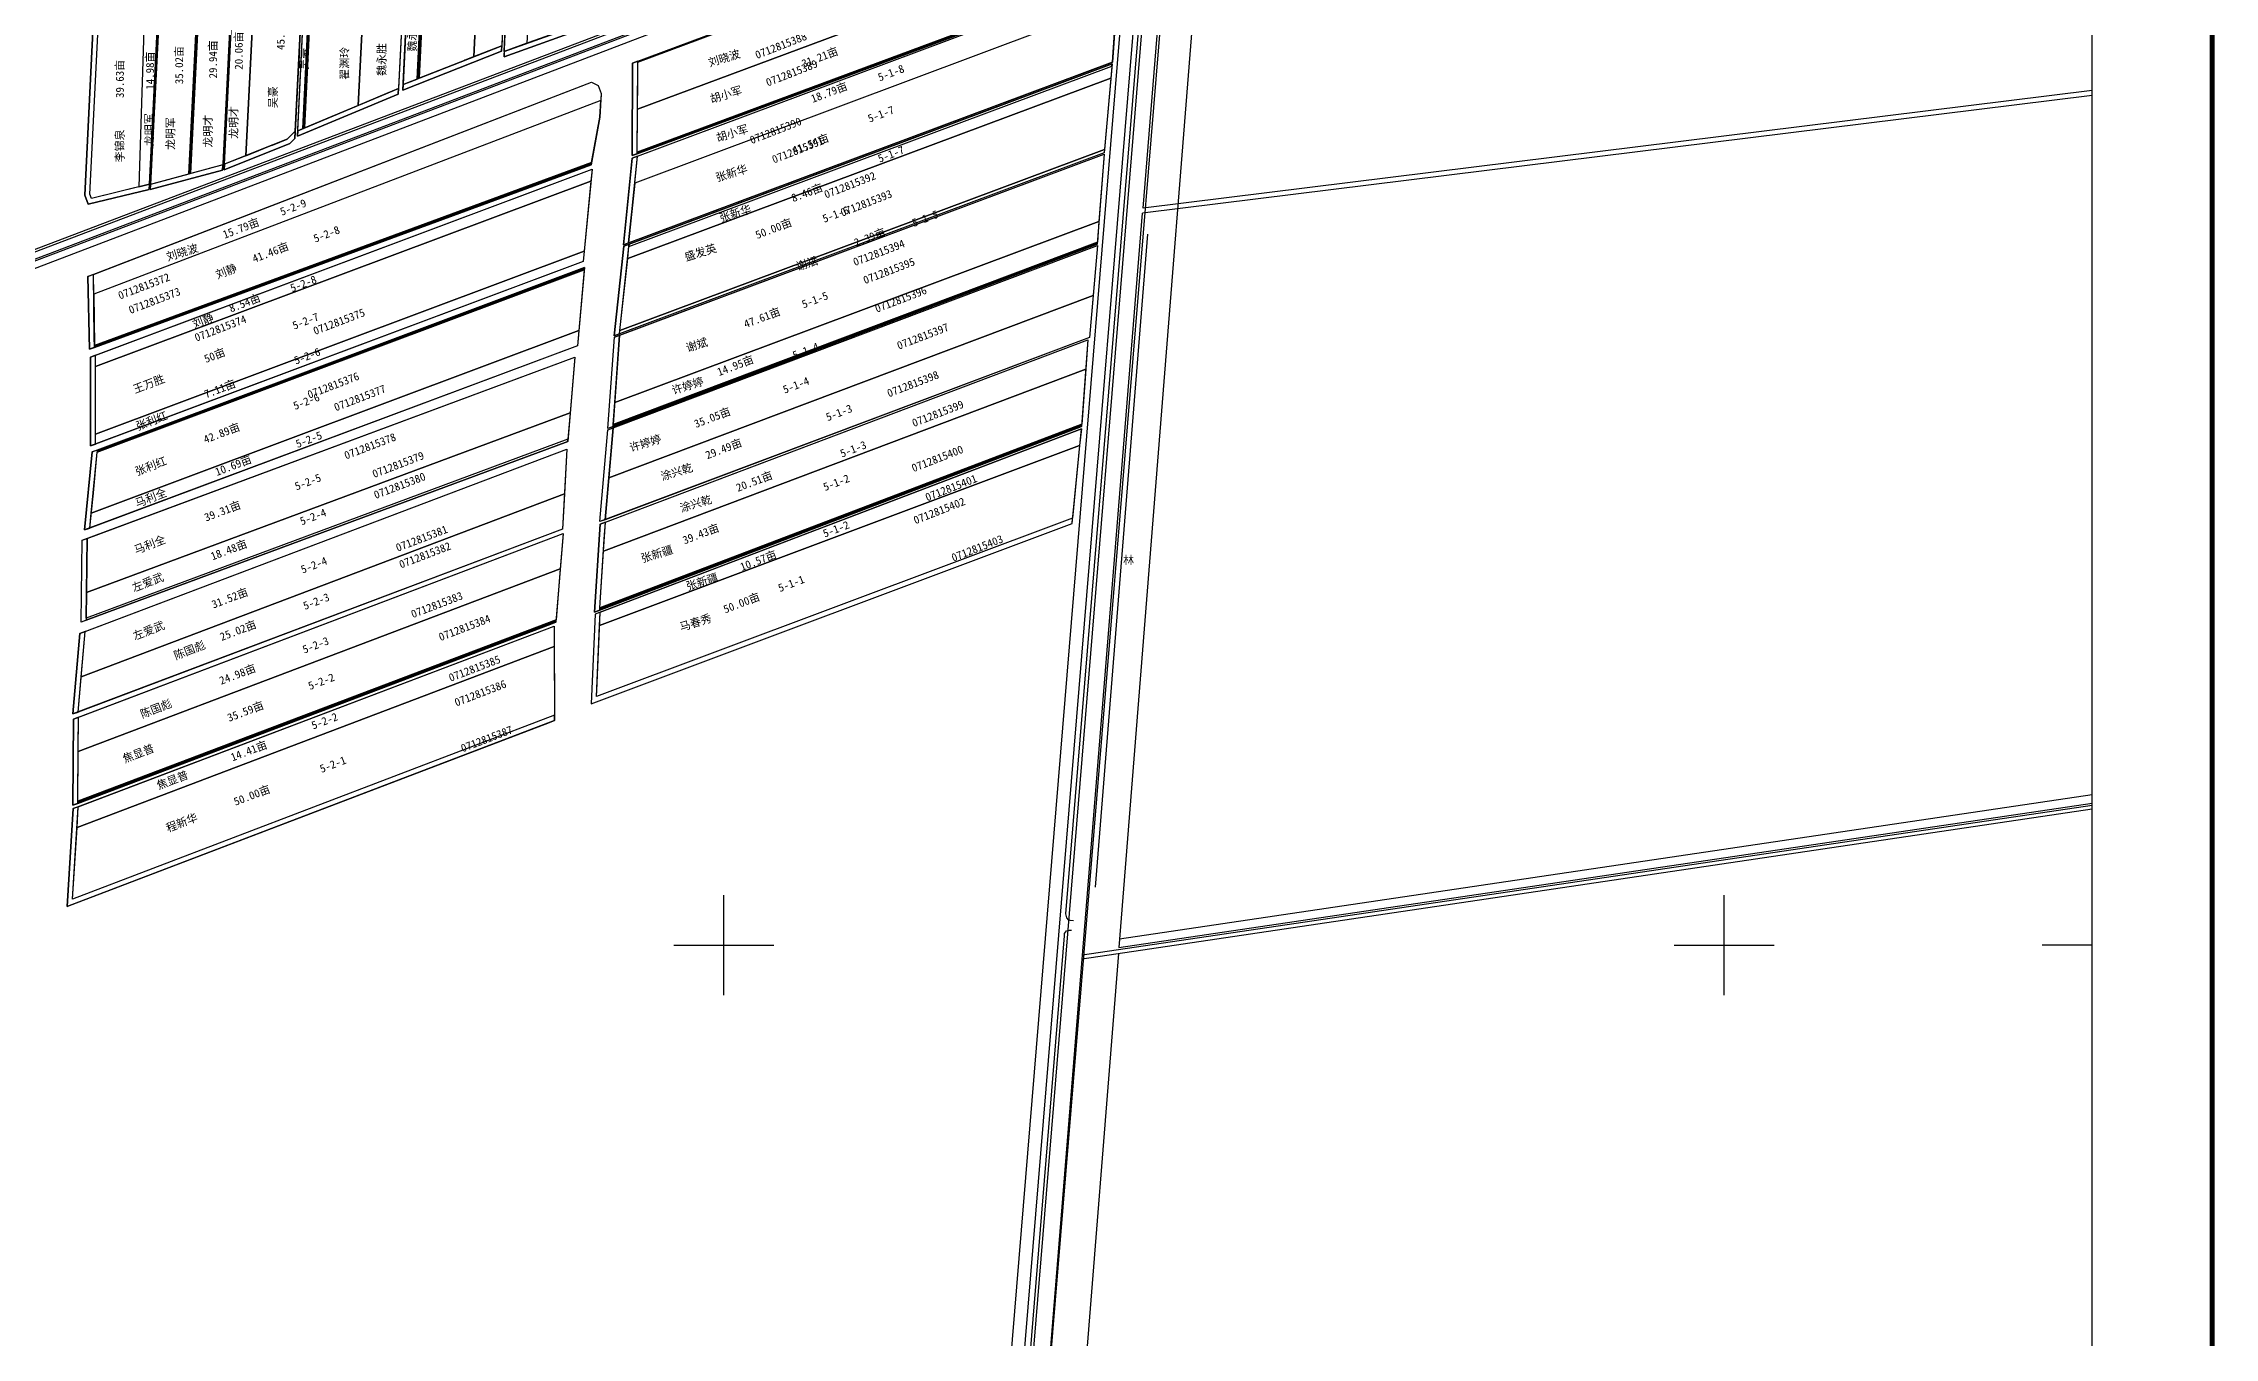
# Model space of a CAD drawing. Extents: x 541061 to 546490, y 4985742 to 4991358.
# Drawn here: x 544320 to 546490, y 4987646 to 4988941 of the extents above; entities that cross this region are included whole.
import ezdxf
from ezdxf.enums import TextEntityAlignment as Align

# ---------------------------------------------------------------- set-up
doc = ezdxf.new("R2010")
doc.units = 0
doc.header["$LTSCALE"] = 10
doc.layers.get('0').update_dxf_attribs({"linetype": 'CONTINUOUS'})
for name, color, linetype in [('2020.3.23画地', 7, 'CONTINUOUS'), ('2021年新职工', 7, 'CONTINUOUS'), ('2022年', 7, 'CONTINUOUS'), ('TK', 7, 'CONTINUOUS'), ('ZDH', 1, 'CONTINUOUS'), ('地块名称', 7, 'CONTINUOUS'), ('地籍号', 7, 'CONTINUOUS'), ('承包户', 7, 'CONTINUOUS'), ('测地框', 7, 'CONTINUOUS'), ('经营地', 1, 'CONTINUOUS'), ('路林渠', 7, 'CONTINUOUS'), ('身份地', 1, 'CONTINUOUS'), ('身份地面积', 7, 'CONTINUOUS'), ('退界出水桩', 7, 'CONTINUOUS'), ('退界渠道', 7, 'CONTINUOUS')]:
    doc.layers.add(name, color=color, linetype=linetype)
doc.styles.add('宋体', font='')
doc.styles.get('宋体').set_extended_font_data('SimSun')

msp = doc.modelspace()

# ---------------------------------------------------------------- linework, layer by layer
at = {"color": 1, "linetype": 'Continuous', "flags": 128}
for points, elevation in [([(544458.7, 4989423.2), (544426.7, 4988799.5)], 282), ([(544679.3, 4988899.4), (544777.8, 4988938.1)], 281.2), ([(544573.9, 4988853.1), (544674.6, 4988895.3)], 281.7)]:
    msp.add_lwpolyline(points, dxfattribs=dict(at, elevation=elevation))
msp.add_lwpolyline([(544780.4, 4988932.5), (544857.2, 4988959.9)], dxfattribs=at)
at = {"layer": '2020.3.23画地', "color": 3, "linetype": 'Continuous', "flags": 128}
for points in [[(544603, 4989480.6), (544553.9, 4989459.8), (544522.1, 4988828.2), (544548.1, 4988838.6), (544548.5, 4988838.8), (544549.1, 4988839), (544554.1, 4988841), (544563.3, 4988844.7), (544571.3, 4988852.9)], [(544854.9, 4988653.5), (544853.6, 4988638), (544366, 4988455.9), (544367.5, 4988470.7)]]:
    msp.add_lwpolyline(points, close=True, dxfattribs=at)
for points, elevation in [([(544578.9, 4988855.2), (544573.9, 4988853.1), (544604.4, 4989480.6), (544609.3, 4989482.7)], 281.7), ([(544850.8, 4988626.8), (544846.2, 4988571.2), (544362.6, 4988391.4), (544363.2, 4988445.6)], 283)]:
    msp.add_lwpolyline(points, close=True, dxfattribs=dict(at, elevation=elevation))
at = {"layer": '2021年新职工', "color": 1, "linetype": 'Continuous', "flags": 128}
for points, elevation in [([(544674.6, 4988895.3), (544634.3, 4988878.4), (544666.4, 4989506.4), (544706.7, 4989523.2)], 281.7), ([(544723.2, 4989529.2), (544709.2, 4989523.9), (544679.3, 4988899.4), (544693.3, 4988904.9)], 281.2), ([(544868.3, 4988814.8), (544867.1, 4988802.9), (544371.8, 4988617.3), (544371.7, 4988628.8)], 282.8), ([(544840.6, 4988490.2), (544838.7, 4988454.7), (544354.2, 4988271.9), (544357.3, 4988307.2)], 283.2), ([(544839.2, 4988450.6), (544836.4, 4988415), (544354.4, 4988232.3), (544354.6, 4988266.8)], 283.4)]:
    msp.add_lwpolyline(points, close=True, dxfattribs=dict(at, elevation=elevation))
msp.add_lwpolyline([(544867.7, 4988821.4), (544876.1, 4988866.7), (544876.9, 4988883.5), (544369.9, 4988689.6), (544370.6, 4988638.5)], close=True, dxfattribs=at)
at = {"layer": '2022年', "color": 4, "linetype": 'Continuous'}
msp.add_lwpolyline([(544890.8, 4988581.3), (545375, 4988762.3), (545373.5, 4988741.8), (544889.2, 4988559.4)], close=True, dxfattribs=at)
at = {"layer": '2022年', "color": 4, "linetype": 'Continuous', "flags": 128}
msp.add_lwpolyline([(544884.9, 4988506.1), (544889.2, 4988556), (545373.5, 4988738.4), (545369.1, 4988688.5)], close=True, dxfattribs=at)
at = {"layer": 'TK', "linetype": 'Continuous'}
for p, q in [((546368, 4985922.8), (546368, 4991162.8)), ((545000, 4987988.8), (545000, 4988088.8)), ((546000, 4987988.8), (546000, 4988088.8)), ((544950, 4988038.8), (545050, 4988038.8)), ((545950, 4988038.8), (546050, 4988038.8)), ((546368, 4988038.8), (546318, 4988038.8))]:
    msp.add_line(p, q, dxfattribs=at)
at = {"layer": 'TK', "linetype": 'Continuous', "const_width": 5, "flags": 128}
msp.add_lwpolyline([(541128, 4985922.8), (546488, 4985922.8), (546488, 4991162.8), (541128, 4991162.8)], close=True, dxfattribs=at)
at = {"layer": '测地框', "color": 7, "linetype": 'Continuous', "flags": 128}
msp.add_lwpolyline([(544808.5, 4989563.8), (544897.9, 4989597.8), (544862, 4988956.3), (544780.2, 4988927.1)], close=True, dxfattribs=at)
at = {"layer": '测地框', "linetype": 'Continuous', "flags": 128}
for points, elevation in [([(544709.2, 4989523.9), (544807.4, 4989560.9), (544777.5, 4988932.6), (544679, 4988893.9)], 281.2), ([(544604.4, 4989480.6), (544706.7, 4989523.2), (544674.3, 4988889.7), (544573.7, 4988847.6)], 281.7), ([(544532.3, 4989450.6), (544603, 4989480.6), (544570.9, 4988845.4), (544566.1, 4988840.4), (544500.2, 4988814.1)], 281.6), ([(544458.7, 4989423.2), (544530.7, 4989450.7), (544498.8, 4988813.8), (544426.5, 4988794.3)], 282), ([(544389.8, 4989376.4), (544420.7, 4989410.4), (544456.8, 4989423), (544425.4, 4988794.4), (544364.5, 4988779.6), (544361, 4988788.7)], 281.9), ([(544908.3, 4988828.3), (544908.7, 4988920.8), (545401.1, 4989104.3), (545394.5, 4989008.9)], 281.7), ([(544899.5, 4988739.1), (544908.4, 4988825.7), (545394.6, 4989007.7), (545388.4, 4988921.8)], 281.9), ([(544890.3, 4988648), (544900.1, 4988737.8), (545388.1, 4988920.1), (545380.1, 4988831.1)], 282), ([(544365.7, 4988634.6), (544363.9, 4988707.3), (544867.5, 4988901.6), (544874.4, 4988898.4), (544877.2, 4988890.5), (544876.1, 4988866.7), (544867.2, 4988819.2)], 282.4), ([(544883.9, 4988555.3), (544890.5, 4988646.7), (545380.1, 4988829.8), (545373.3, 4988739.6)], 282.1), ([(544366.8, 4988538), (544366.8, 4988626.9), (544868.3, 4988814.8), (544859.4, 4988722.5)], 282.8), ([(544876.1, 4988462.3), (544884, 4988554.1), (545373.5, 4988738.4), (545365.4, 4988646.4)], 282.3), ([(544360.8, 4988454), (544368.5, 4988532), (544860.5, 4988716.4), (544853.6, 4988638)], 282.7), ([(544870.7, 4988371.8), (544876.3, 4988459.8), (545364, 4988644.1), (545357.7, 4988557.4)], 282.5), ([(544357.2, 4988361.9), (544358.2, 4988443.7), (544850.8, 4988626.8), (544843.9, 4988542.5)], 283), ([(545348.1, 4988460.4), (545357.4, 4988555), (544871.2, 4988369.8), (544867.3, 4988280.1)], 281.8), ([(544349, 4988270), (544356, 4988350.3), (544843.1, 4988534.7), (544838.7, 4988454.7)], 283.2), ([(544349, 4988178.7), (544349.6, 4988264.9), (544839.2, 4988450.6), (544832.1, 4988361.8)], 283.4), ([(544343.2, 4988077.3), (544349.3, 4988175.3), (544830.4, 4988357.7), (544830.5, 4988263.4)], 283.3)]:
    msp.add_lwpolyline(points, close=True, dxfattribs=dict(at, elevation=elevation))
at = {"layer": '经营地', "color": 1, "linetype": 'Continuous'}
for p, q in [((544548.5, 4988838.8, 281.6), (544563.3, 4988844.7, 281.6)), ((544563.3, 4988844.7, 281.6), (544571.3, 4988852.9, 281.6)), ((544499.1, 4988819.1, 282), (544426.7, 4988799.5, 282)), ((544548.5, 4988838.8, 281.6), (544500.5, 4988819.6, 281.6))]:
    msp.add_line(p, q, dxfattribs=at)
at = {"layer": '路林渠', "color": 5, "linetype": 'Continuous', "flags": 128}
for points, elevation in [([(545576.9, 4991004), (545425.1, 4989153.5), (545424.8, 4989150.7), (545424.1, 4989148.7), (545420.2, 4989145.7), (545416.4, 4989144.1), (543937.8, 4988580.9), (543932.9, 4988581.6), (543929.4, 4988584.9), (543928.5, 4988588.7), (543928.4, 4988591.2)], 280.2), ([(545576.9, 4991004), (545425.1, 4989153.5), (545424.8, 4989150.7), (545424.1, 4989148.7), (545420.2, 4989145.7), (545416.4, 4989144.1), (543937.8, 4988580.9), (543932.9, 4988581.6), (543929.4, 4988584.9), (543928.5, 4988588.7), (543928.4, 4988591.2)], 280.2), ([(545576.9, 4991004), (545425.1, 4989153.5), (545424.8, 4989150.7), (545424.1, 4989148.7), (545420.2, 4989145.7), (545416.4, 4989144.1), (543937.8, 4988580.9), (543932.9, 4988581.6), (543929.4, 4988584.9), (543928.5, 4988588.7), (543928.4, 4988591.2)], 280.2), ([(545349.5, 4988063.2), (545346.3, 4988063.6), (545344.6, 4988064), (545342.8, 4988066.1), (545341.8, 4988070.1), (545583.5, 4991004)], 282.9), ([(543929.2, 4988565.9), (543929.6, 4988568.3), (543931.8, 4988571.1), (543935.4, 4988573), (543939.9, 4988574.2), (545415.6, 4989137.5), (545418.7, 4989137.6), (545421.9, 4989136.3), (545423.8, 4989132.8), (545252.9, 4987058)], 283.6), ([(545259.6, 4987057.1), (545340.4, 4988048), (545340.7, 4988050.4), (545342.5, 4988053.1), (545345.2, 4988053.9), (545347.4, 4988053.8)], 284.9)]:
    msp.add_lwpolyline(points, dxfattribs=dict(at, elevation=elevation))
at = {"layer": '路林渠', "color": 4, "linetype": 'Continuous', "flags": 128}
for points, elevation in [([(545585.9, 4991004), (545262.1, 4987058.8)], 280), ([(545419.1, 4988775.8), (545475.4, 4989470.7)], 284.6), ([(543937.2, 4988592.4), (545401.6, 4989149.8)], 283.5), ([(543937.2, 4988592.4), (545401.6, 4989149.8)], 283.5), ([(543937.2, 4988592.4), (545401.6, 4989149.8)], 283.5), ([(546368, 4988888.4), (545418.7, 4988770.8)], 282.7), ([(546368, 4988893.3), (545419.1, 4988775.8)], 282.5), ([(545280.1, 4987059.8), (545418.7, 4988770.8)], 284.6), ([(545358.3, 4988025.2), (546368, 4988175.1)], 282.8), ([(545358.3, 4988025.2), (546368, 4988175.1)], 282.8), ([(545358.6, 4988029.1), (546368, 4988178.9)], 282.8), ([(545358.6, 4988029.1), (546368, 4988178.9)], 282.8)]:
    msp.add_lwpolyline(points, dxfattribs=dict(at, elevation=elevation))
at = {"layer": '路林渠', "color": 3, "linetype": 'Continuous', "flags": 128}
for points in [[(544862, 4988956.3), (544897.9, 4989597.8), (544894.1, 4989596.3), (544858.5, 4988960.4), (544805, 4988941.3), (544800, 4988939.5), (544799, 4988939.2), (544780.4, 4988932.5), (544780.2, 4988927.1)], [(544425.4, 4988794.4), (544425.7, 4988799.6), (544367.6, 4988785.5), (544366.1, 4988789.6), (544395.7, 4989383), (544389.8, 4989376.4), (544361, 4988788.7), (544364.5, 4988779.6)], [(544777.5, 4988932.6), (544777.8, 4988938.1), (544745.9, 4988925.6), (544740.9, 4988923.6), (544739.9, 4988923.2), (544680.3, 4988899.8), (544679.3, 4988899.4), (544679, 4988893.9)], [(544913.4, 4988847.9), (544913.5, 4988853.8), (544913.8, 4988922.7), (544908.7, 4988920.8), (544908.3, 4988828.3), (544913.4, 4988830.1), (544913.4, 4988831.2), (544913.4, 4988832.3)], [(544674.3, 4988889.7), (544674.6, 4988895.3), (544669.2, 4988893), (544665.1, 4988891.3), (544616.3, 4988870.8), (544611.3, 4988868.7), (544610.3, 4988868.3), (544573.9, 4988853.1), (544573.7, 4988847.6)], [(544566.1, 4988840.4), (544570.9, 4988845.4), (544571.3, 4988852.9), (544563.3, 4988844.7), (544554.1, 4988841), (544549.1, 4988839), (544548.5, 4988838.8), (544548.1, 4988838.6), (544500.5, 4988819.6), (544500.2, 4988814.1)], [(544498.8, 4988813.8), (544499.1, 4988819.1), (544492.9, 4988817.4), (544487.6, 4988816), (544486.6, 4988815.7), (544432.7, 4988801.2), (544427.8, 4988799.8), (544426.7, 4988799.5), (544426.5, 4988794.3)], [(544907.3, 4988766), (544907.9, 4988772.2), (544913.6, 4988827.7), (544908.4, 4988825.7), (544899.5, 4988739.1), (544904.7, 4988741.1)], [(544905.1, 4988737.5), (544905.4, 4988739.7), (544900.1, 4988737.8), (544890.3, 4988648), (544895.5, 4988650), (544899.3, 4988684.5), (544900, 4988690.7)], [(544370.5, 4988645.5), (544369.7, 4988709.5), (544363.9, 4988707.3), (544365.7, 4988634.6), (544370.6, 4988636.4), (544370.6, 4988637.5), (544370.6, 4988638.5)], [(544371.7, 4988628.8), (544366.8, 4988626.9), (544366.8, 4988538), (544371.8, 4988539.9)], [(544373.5, 4988531.7), (544373.7, 4988532.8), (544373.8, 4988533.9), (544368.5, 4988532), (544360.8, 4988454), (544366, 4988455.9), (544368.9, 4988484.7), (544369.2, 4988487.5)], [(545348.1, 4988460.4), (545348.6, 4988465.9), (544872.6, 4988287.4), (544872.9, 4988293.6), (544875.9, 4988363), (544876.2, 4988371.8), (544871.2, 4988369.8), (544867.3, 4988280.1)], [(544876, 4988376), (544880.4, 4988444.9), (544881.5, 4988461.7), (544876.3, 4988459.8), (544870.7, 4988371.8), (544875.8, 4988373.8), (544875.9, 4988374.9)], [(544361.2, 4988352.3), (544356, 4988350.3), (544349, 4988270), (544354.2, 4988271.9)], [(544825.5, 4988261.5), (544830.5, 4988263.4), (544830.5, 4988268.7), (544348.7, 4988084.8), (544354.5, 4988177.2), (544349.3, 4988175.3), (544343.2, 4988077.3), (544348.4, 4988079.3)], [(544354.1, 4988181.7), (544354.1, 4988182.8), (544354.4, 4988237.8), (544354.6, 4988266.8), (544349.6, 4988264.9), (544349, 4988178.7), (544354, 4988180.6)]]:
    msp.add_lwpolyline(points, close=True, dxfattribs=at)
for points, elevation in [([(545394.4, 4988030.6), (545319.3, 4987086.6), (545282.5, 4987089.6), (545478.9, 4989471.1)], 280.8), ([(545509.3, 4989474.8), (545394.9, 4988036.5)], 280.8), ([(545402.8, 4989147.6), (543938.5, 4988590.1)], 280.7), ([(545402.8, 4989147.6), (543938.5, 4988590.1)], 280.7), ([(545402.8, 4989147.6), (543938.5, 4988590.1)], 280.7), ([(543940, 4988583.8), (545406.4, 4989142.2)], 283.4), ([(543940, 4988583.8), (545406.4, 4989142.2)], 283.4), ([(543940, 4988583.8), (545406.4, 4989142.2)], 283.4), ([(545408.6, 4989107), (545240.1, 4987061.1)], 283), ([(545423.6, 4988749.9), (545371.1, 4988096.9)], 281.8), ([(545395.6, 4988045.2), (546368, 4988189.5)], 282.1), ([(545395.6, 4988045.2), (546368, 4988189.5)], 282.1), ([(545394.9, 4988036.5), (546368, 4988180.9)], 282.1), ([(545394.9, 4988036.5), (546368, 4988180.9)], 282.1)]:
    msp.add_lwpolyline(points, dxfattribs=dict(at, elevation=elevation))
for points, elevation in [([(544889.1, 4988557.2), (544883.9, 4988555.3), (544890.5, 4988646.7), (544895.7, 4988648.6), (544889.2, 4988559.4)], 282.1), ([(544884, 4988554.1), (544889.2, 4988556), (544881.3, 4988464.2), (544876.1, 4988462.3)], 282.3), ([(544362.3, 4988363.7), (544357.2, 4988361.9), (544358.2, 4988443.7), (544363.2, 4988445.6), (544362.3, 4988365.9)], 283)]:
    msp.add_lwpolyline(points, close=True, dxfattribs=dict(at, elevation=elevation))
at = {"layer": '身份地', "color": 1, "linetype": 'Continuous'}
for points in [[(544779.5, 4989550.4), (544807.4, 4989560.9), (544777.8, 4988938.1), (544749.9, 4988927.1)], [(544553.9, 4989459.8), (544603, 4989480.6), (544571.3, 4988852.9), (544563.3, 4988844.7), (544522.1, 4988828.2)], [(544498.4, 4989438.4), (544530.7, 4989450.7), (544499.1, 4988819.1), (544467, 4988810.4)], [(544895.9, 4988653.4), (545380.4, 4988834.5), (545380.1, 4988831.1), (544895.5, 4988650)], [(544884.9, 4988506.1), (545369.1, 4988688.5), (545365.4, 4988646.4), (544881.3, 4988464.2)], [(544879.6, 4988432.7), (545361.9, 4988614.9), (545357.9, 4988559.6), (544876, 4988376)], [(544875.7, 4988358.3), (545355.7, 4988538.3), (545348.6, 4988465.9), (544872.6, 4988287.4)]]:
    msp.add_lwpolyline(points, close=True, dxfattribs=at)
at = {"layer": '身份地', "color": 1, "linetype": 'Continuous', "flags": 128}
for points in [[(544802.9, 4988940.6), (544780.4, 4988932.5), (544808.5, 4989563.8), (544838.4, 4989575.2)], [(544522.1, 4988828.2), (544500.5, 4988819.6), (544532.3, 4989450.6), (544553.9, 4989459.8)], [(544464.9, 4988809.8), (544426.7, 4988799.5), (544458.7, 4989423.2), (544496.4, 4989437.6)], [(545397.7, 4989055.1), (545394.6, 4989010.6), (544913.4, 4988831.8), (544913.6, 4988874.7)], [(544910.9, 4988800.6), (544904.7, 4988741.1), (545388.4, 4988921.8), (545392.7, 4988981)], [(544895.9, 4988653.4), (544903.8, 4988725.3), (545386.8, 4988905.8), (545380.4, 4988834.5)], [(544903.8, 4988725.3), (544905.1, 4988737.5), (545387.9, 4988917.9), (545386.8, 4988905.8)], [(544369.9, 4988689.6), (544369.7, 4988709.5), (544867.5, 4988901.6), (544874.4, 4988898.4), (544877.2, 4988890.5), (544876.9, 4988883.5)], [(544890.8, 4988581.3), (544895.7, 4988648.6), (545380.1, 4988829.8), (545375, 4988762.3)], [(544860.3, 4988714.2), (544854.9, 4988653.5), (544367.5, 4988470.7), (544373.5, 4988531.7)], [(544879.6, 4988432.7), (544881.5, 4988461.7), (545364, 4988644.1), (545361.9, 4988614.9)], [(544846.2, 4988571.2), (544844.1, 4988544.7), (544362.3, 4988365.9), (544362.6, 4988391.4)], [(544875.7, 4988358.3), (544876.2, 4988371.8), (545357.4, 4988555), (545355.7, 4988538.3)], [(544836.4, 4988415), (544832.3, 4988364.1), (544354.1, 4988182.8), (544354.4, 4988232.3)]]:
    msp.add_lwpolyline(points, close=True, dxfattribs=at)
for points, elevation in [([(544725.2, 4989530), (544779.5, 4989550.4), (544749.9, 4988927.1), (544695.3, 4988905.7)], 281.2), ([(544634.3, 4988878.4), (544580.9, 4988856), (544611.3, 4989483.5), (544666.4, 4989506.4)], 281.7), ([(544415.1, 4988797), (544367.6, 4988785.5), (544366.1, 4988789.6), (544395.7, 4989383), (544420.7, 4989410.4), (544434.7, 4989415.3)], 281.9), ([(544456.8, 4989423), (544434.7, 4989415.3), (544415.1, 4988797), (544425.7, 4988799.6), (544456.8, 4989423)], 281.9), ([(545401, 4989103.3), (545397.7, 4989055.1), (544913.5, 4988874.7), (544913.8, 4988921.7)], 281.7), ([(545394.6, 4989007.7), (545392.7, 4988981), (544910.9, 4988800.6), (544913.6, 4988827.7)], 281.9), ([(544867.1, 4988802.9), (544860.4, 4988732.6), (544371.8, 4988549.6), (544371.8, 4988617.3)], 282.8), ([(544860.4, 4988732.6), (544859.4, 4988722.5), (544371.8, 4988539.9), (544371.8, 4988549.6)], 282.8), ([(544843.1, 4988534.7), (544840.6, 4988490.2), (544357.3, 4988307.2), (544361.2, 4988352.3)], 283.2), ([(544830.4, 4988357.7), (544830.4, 4988337.6), (544353.2, 4988156.6), (544354.5, 4988177.2)], 283.3), ([(544830.4, 4988337.6), (544830.5, 4988268.7), (544348.7, 4988084.8), (544353.2, 4988156.6)], 283.3)]:
    msp.add_lwpolyline(points, close=True, dxfattribs=dict(at, elevation=elevation))
for points, elevation in [([(544723.2, 4989529.2), (544693.3, 4988904.9)], 281.2), ([(544725.2, 4989530), (544695.3, 4988905.7)], 281.2), ([(544578.9, 4988855.2), (544609.3, 4989482.7)], 281.7), ([(544580.9, 4988856), (544611.3, 4989483.5)], 281.7)]:
    msp.add_lwpolyline(points, dxfattribs=dict(at, elevation=elevation))
for points in [[(544464.9, 4988809.8), (544496.4, 4989437.6)], [(544467, 4988810.4), (544498.4, 4989438.4)]]:
    msp.add_lwpolyline(points, dxfattribs=at)
at = {"layer": '退界出水桩', "color": 2, "linetype": 'Continuous'}
for p, q in [((544913.4, 4988831.2, 281.7), (545394.6, 4989010, 281.7)), ((544913.4, 4988830.1, 281.7), (545394.5, 4989008.9, 281.7)), ((544905.1, 4988737.5, 282), (545387.9, 4988917.9, 282)), ((544905.4, 4988739.7, 282), (545388.1, 4988920.1, 282)), ((544867.5, 4988820.3, 282.4), (544370.6, 4988637.5, 282.4)), ((544862.2, 4988819.4, 282.4), (544370.6, 4988638.5, 282.4)), ((544861.8, 4988817.1, 282.4), (544370.6, 4988636.4, 282.4)), ((544889.1, 4988558.3, 282.1), (545373.4, 4988740.7, 282.1)), ((544889.1, 4988557.2, 282.1), (545373.3, 4988739.6, 282.1)), ((544889.2, 4988559.4, 282.1), (545373.5, 4988741.8, 282.1)), ((544860.3, 4988714.2, 282.7), (544373.5, 4988531.7, 282.7)), ((544860.4, 4988715.3, 282.7), (544373.7, 4988532.8, 282.7)), ((544855.3, 4988714.4, 282.7), (544373.8, 4988533.9, 282.7)), ((545357.7, 4988557.4, 282.5), (544875.8, 4988373.8, 282.5)), ((545357.8, 4988558.5, 282.5), (544875.9, 4988374.9, 282.5)), ((544844.1, 4988544.7, 283), (544362.3, 4988365.9, 283)), ((544843.9, 4988542.5, 283), (544362.3, 4988363.7, 283)), ((544354.1, 4988182.8, 283.4), (544832.3, 4988364.1, 283.4)), ((544354.1, 4988181.7, 283.4), (544832.2, 4988363, 283.4)), ((544354, 4988180.6, 283.4), (544826.9, 4988359.9, 283.4))]:
    msp.add_line(p, q, dxfattribs=at)
at = {"layer": '退界出水桩', "color": 2, "linetype": 'Continuous', "flags": 128}
for points, elevation in [([(544724.2, 4989529.6), (544694.3, 4988905.3)], 281.2), ([(544579.9, 4988855.6), (544610.3, 4989483.1)], 281.7), ([(545394.5, 4989008.9), (544913.4, 4988830.1)], 281.7), ([(544905.1, 4988737.5), (545387.9, 4988917.9)], 282), ([(545388.1, 4988920.1), (544905.4, 4988739.7)], 282), ([(544867.7, 4988821.4), (544370.6, 4988638.5)], 282.4), ([(544370.6, 4988636.4), (544861.8, 4988817.1)], 282.4), ([(545373.5, 4988741.8), (544889.2, 4988559.4)], 282.1), ([(544373.5, 4988531.7), (544860.3, 4988714.2)], 282.7), ([(544855.3, 4988714.4), (544373.8, 4988533.9)], 282.7), ([(544875.8, 4988373.8), (545357.7, 4988557.4)], 282.5), ([(544875.9, 4988374.9), (545357.8, 4988558.5)], 282.5), ([(544876, 4988376), (545357.9, 4988559.6)], 282.5), ([(544844.1, 4988544.7), (544362.3, 4988365.9)], 283), ([(544362.3, 4988363.7), (544843.9, 4988542.5)], 283), ([(544354.1, 4988182.8), (544832.3, 4988364.1)], 283.4), ([(544826.9, 4988359.9), (544354, 4988180.6)], 283.4)]:
    msp.add_lwpolyline(points, dxfattribs=dict(at, elevation=elevation))
msp.add_lwpolyline([(544465.9, 4988810.1), (544497.4, 4989438)], dxfattribs=at)
for points in [[(545394.6, 4989010), (545394.6, 4989010.6), (544913.4, 4988831.8), (544913.4, 4988831.2)], [(545394.5, 4989008.9), (545394.6, 4989010), (544913.4, 4988831.2), (544913.4, 4988830.1)], [(545387.9, 4988917.9), (545388.1, 4988920.1), (544905.4, 4988739.7), (544905.1, 4988737.5)], [(544867.5, 4988820.3), (544867.7, 4988821.4), (544370.6, 4988638.5), (544370.6, 4988637.5)], [(544867.2, 4988819.2), (544867.5, 4988820.3), (544370.6, 4988637.5), (544370.6, 4988636.4)], [(545373.4, 4988740.7), (545373.5, 4988741.8), (544889.2, 4988559.4), (544889.1, 4988558.3)], [(545373.3, 4988739.6), (545373.4, 4988740.7), (544889.1, 4988558.3), (544889.1, 4988557.2)], [(544860.3, 4988714.2), (544860.4, 4988715.3), (544373.7, 4988532.8), (544373.5, 4988531.7)], [(544860.4, 4988715.3), (544860.5, 4988716.4), (544373.8, 4988533.9), (544373.7, 4988532.8)], [(545357.7, 4988557.4), (545357.8, 4988558.5), (544875.9, 4988374.9), (544875.8, 4988373.8)], [(545357.8, 4988558.5), (545357.9, 4988559.6), (544876, 4988376), (544875.9, 4988374.9)], [(544826.9, 4988359.9), (544832.1, 4988361.8), (544832.2, 4988363), (544354.1, 4988181.7), (544354, 4988180.6)], [(544832.2, 4988363), (544832.3, 4988364.1), (544354.1, 4988182.8), (544354.1, 4988181.7)]]:
    msp.add_lwpolyline(points, close=True, dxfattribs=at)
at = {"layer": '退界渠道', "color": 5, "linetype": 'Continuous', "flags": 128}
msp.add_lwpolyline([(544843.9, 4988542.5), (544844.1, 4988544.7), (544362.3, 4988365.9), (544362.3, 4988363.7)], close=True, dxfattribs=at)

# ---------------------------------------------------------------- texts
at = {"layer": '2020.3.23画地', "color": 3, "linetype": 'Continuous', "style": '宋体'}
for s, rotation, p in [('45.47亩', 90, (544556.5, 4988953.1)), ('吴豪', 90, (544579.9, 4988925.1)), ('吴豪', 90, (544548.8, 4988886.7)), ('马利全', 21, (544426.9, 4988486.4, 282.7)), ('马利全', 21, (544425.8, 4988439.6))]:
    msp.add_text(s, height=8, rotation=rotation, dxfattribs=at).set_placement(p, align=Align.MIDDLE)
for s, p in [('10.69亩', (544493.1, 4988507.9, -0.7)), ('39.31亩', (544482.3, 4988462.3, -283.3))]:
    msp.add_text(s, height=8, rotation=21, dxfattribs=at).set_placement(p)
at = {"layer": '2021年新职工', "color": 1, "linetype": 'Continuous', "style": '宋体'}
for s, rotation, p in [('魏永胜 ', 90, (544688.1, 4988951.4)), ('魏永胜 ', 90, (544657.6, 4988927.2)), ('刘静', 21, (544502.3, 4988712.9, -282.8)), ('刘静', 21, (544479.1, 4988663.3)), ('陈国彪', 21, (544465.6, 4988334)), ('陈国彪', 21, (544432.1, 4988275.5))]:
    msp.add_text(s, height=8, rotation=rotation, dxfattribs=at).set_placement(p, align=Align.MIDDLE)
for s, p in [('41.46亩', (544530.3, 4988721, -565.6)), ('8.54亩', (544507.1, 4988671.4, -282.8)), ('25.02亩', (544497.9, 4988342.9, -283.3)), ('24.98亩', (544497.3, 4988299.1, -283.3))]:
    msp.add_text(s, height=8, rotation=21, dxfattribs=at).set_placement(p)
at = {"layer": '2022年', "color": 4, "linetype": 'Continuous', "style": '宋体'}
for p in [(544963.7, 4988598.4), (544921.3, 4988541)]:
    msp.add_text('许婷婷', height=8, rotation=17.0928, dxfattribs=at).set_placement(p, align=Align.MIDDLE)
at = {"layer": 'ZDH', "color": 1, "linetype": 'Continuous', "style": '宋体'}
msp.add_text('林', height=8, dxfattribs=at).set_placement((545399.2, 4988419.7, 282.4))
at = {"layer": '地块名称', "color": 0, "linetype": 'Continuous', "style": '宋体'}
for s, rotation, p in [('5-1-8', 21, (545167.1, 4988911)), (' 龙明军', 90, (544425.3, 4988851.5, 281.9)), (' 龙明军', 90, (544446.5, 4988847.7)), ('龙明才', 90, (544483.9, 4988852.8)), ('龙明才', 90, (544509.6, 4988861.5)), ('5-1-7', 21, (545157, 4988869.7)), ('李锦泉', 90, (544395.7, 4988838)), ('5-1-7', 21, (545167.1, 4988829.7)), ('5-2-9', 21, (544569.3, 4988776.6)), ('5-1-6', 21, (545111.7, 4988769.6)), ('5-2-8', 21, (544602.7, 4988749.8, -282.8)), ('5-1-5', 21, (545201.2, 4988765.4)), ('5-2-8', 21, (544579.5, 4988700.2)), ('5-1-5', 21, (545091, 4988684)), ('5-2-7', 21, (544581.7, 4988662.8)), ('5-2-6', 21, (544583.3, 4988627.8)), ('5-1-4', 21, (545081.8, 4988633.1)), ('5-1-4', 21, (545072.1, 4988598.7)), ('5-2-6', 21, (544582.5, 4988582.5)), ('5-1-3', 21, (545115.1, 4988571.2)), ('5-2-5', 21, (544585, 4988544.4, 282.7)), ('5-1-3', 21, (545129.3, 4988534.8)), ('5-2-5', 21, (544584, 4988502)), ('5-1-2', 21, (545112.4, 4988501.3)), ('5-2-4', 21, (544589.2, 4988467.1)), ('5-1-2', 21, (545112.1, 4988454.8)), ('5-2-4', 21, (544590.1, 4988418.8)), ('5-1-1', 21, (545067.3, 4988400.3)), ('5-2-3', 21, (544592.4, 4988382.5)), ('5-2-3', 21, (544591.8, 4988338.8)), ('5-2-2', 21, (544597.4, 4988302.4)), ('5-2-2', 21, (544600.7, 4988262.9)), ('5-2-1', 21, (544609, 4988219.5))]:
    msp.add_text(s, height=8, rotation=rotation, dxfattribs=at).set_placement(p, align=Align.MIDDLE)
at = {"layer": '地籍号', "color": 1, "linetype": 'Continuous', "style": '宋体'}
for s, rotation, p in [('0712815388', 21.3801, (545057, 4988938.4, 566.7)), ('0712815389', 21.3801, (545067.8, 4988910.9, 566.7)), ('0712815390', 21.3801, (545051.7, 4988853.3, 566.7)), ('0712815391', 21.3801, (545073.9, 4988833.9, 566.7)), ('0712815392', 21.3801, (545126, 4988798.9, 566.7)), ('0712815393', 21.3801, (545142.3, 4988780.8, 566.7)), ('0712815394', 21, (545155, 4988731.2, 566.7)), ('0712815372', 21, (544420.1, 4988697.7, 566.7)), ('0712815395', 21, (545165.1, 4988713.1, 566.7)), ('0712815373', 21, (544430.7, 4988683.3, 566.7)), ('0712815396', 21, (545176.9, 4988684.6, 566.7)), ('0712815374', 21, (544496.6, 4988655.6, 566.7)), ('0712815375', 21, (544615.2, 4988662.3, 566.7)), ('0712815397', 21, (545198.9, 4988647.6, 566.7)), ('0712815376', 21, (544609.4, 4988598.6, 566.7)), ('0712815398', 21, (545189, 4988600, 566.7)), ('0712815377', 21, (544636, 4988586, 566.7)), ('0712815399', 21.3801, (545213.9, 4988570.4, 566.7)), ('0712815378', 21, (544646.2, 4988537.8, 566.7)), ('0712815400', 21.3801, (545213.5, 4988525.3, 566.7)), ('0712815379', 21, (544674.3, 4988519.3, 566.7)), ('0712815380', 21, (544675.8, 4988498.3, 566.7)), ('0712815401', 21.3801, (545227.2, 4988496.1, 566.7)), ('0712815402', 21.3801, (545215.4, 4988473.2, 566.7)), ('0712815381', 21, (544697.8, 4988445.5, 566.7)), ('0712815403', 21.3801, (545253.3, 4988435.7, 566.7)), ('0712815382', 21, (544701.1, 4988428.8, 566.7)), ('0712815383', 21, (544713, 4988379.1, 566.7)), ('0712815384', 21, (544740.7, 4988356.2, 566.7)), ('0712815385', 21, (544750.7, 4988315.5, 566.7)), ('0712815386', 21, (544756.5, 4988290.8, 566.7)), ('0712815387', 21, (544762.8, 4988245, 566.7))]:
    msp.add_text(s, height=8, rotation=rotation, dxfattribs=at).set_placement(p, align=Align.MIDDLE)
at = {"layer": '承包户', "color": 1, "linetype": 'Continuous', "style": '宋体'}
for s, rotation, p in [('翟渊玲', 90, (544620.4, 4988920.6)), ('刘晓波', 17.0928, (545000.2, 4988926)), ('胡小军', 17.0928, (545002, 4988889.6)), ('胡小军', 17.0928, (545008.2, 4988850.9)), ('张新华', 17.0928, (545007.6, 4988811, 281.9)), ('张新华', 17.0928, (545011.4, 4988770.6)), ('刘晓波', 17.0928, (544458.3, 4988731.8)), ('盛发英', 17.0928, (544976.5, 4988731.7)), ('谢斌', 17.0928, (545083.1, 4988720.7)), ('谢斌', 17.0928, (544972.9, 4988639.3)), ('王万胜', 21, (544424.9, 4988600.2)), ('张利红', 21, (544427.7, 4988563.3)), ('张利红', 21, (544426.9, 4988518)), ('涂兴乾', 17.0928, (544952.7, 4988512.3)), ('涂兴乾', 17.0928, (544971.9, 4988480.6)), ('张新疆', 17.0928, (544932.9, 4988430.2)), ('左爱武', 21, (544423.9, 4988401.8)), ('张新疆', 17.0928, (544978.1, 4988402.4)), ('左爱武', 21, (544424.8, 4988353.6)), ('马春秀', 17.0928, (544971.5, 4988361.6)), ('焦显普', 21, (544448.5, 4988204.1)), ('程新华', 21, (544457.9, 4988161.5))]:
    msp.add_text(s, height=8, rotation=rotation, dxfattribs=at).set_placement(p, align=Align.MIDDLE)
at = {"layer": '身份地', "color": 1, "linetype": 'Continuous', "style": '宋体'}
msp.add_text('35.59亩', height=8, rotation=21, dxfattribs=at).set_placement((544505.3, 4988262, -283.3))
msp.add_text('焦显普', height=8, rotation=21, dxfattribs=at).set_placement((544414.5, 4988230.7), align=Align.MIDDLE)
at = {"layer": '身份地面积', "color": 1, "linetype": 'Continuous', "style": '宋体'}
for s, rotation, p in [('20.06亩', 90, (544514.6, 4988933.3)), ('14.98亩', 90, (544425.9, 4988913.3)), ('35.02亩', 90, (544455, 4988918.8)), ('29.94亩', 90, (544488.9, 4988924.6)), ('39.63亩', 90, (544395.7, 4988905)), ('35.05亩', 21, (544988.3, 4988566.7, 1414.4)), ('10.57亩', 21, (545034.3, 4988423.7, 1414.4))]:
    msp.add_text(s, height=8, rotation=rotation, dxfattribs=at).set_placement(p, align=Align.MIDDLE)
for s, p in [('31.21亩', (545079.6, 4988916.1, 281.9)), ('18.79亩', (545088.9, 4988881, 281.9)), ('41.54亩', (545070.3, 4988829.4, 281.9)), ('8.46亩', (545069.3, 4988781.7)), ('15.79亩', (544500.8, 4988745.1)), ('50.00亩', (545033.3, 4988744.8)), ('2.39亩', (545132, 4988737.1)), ('47.61亩', (545021.8, 4988655.7)), ('50亩', (544482.1, 4988620.9)), ('14.95亩', (544995.1, 4988607.8)), ('7.11亩', (544482.3, 4988585.6, -0.7)), ('42.89亩', (544481.5, 4988540.3, -0.7)), ('29.49亩', (544983.4, 4988524.6)), ('20.51亩', (545014, 4988492)), ('39.43亩', (544960.6, 4988439.5)), ('18.48亩', (544488.7, 4988423.5, -283.3)), ('31.52亩', (544489.6, 4988375.3, -283.3)), ('50.00亩', (545001.3, 4988370.5)), ('14.41亩', (544508.7, 4988222.5, -283.3)), ('50.00亩', (544511.7, 4988178.1))]:
    msp.add_text(s, height=8, rotation=21, dxfattribs=at).set_placement(p)

doc.saveas('drawing.dxf')
